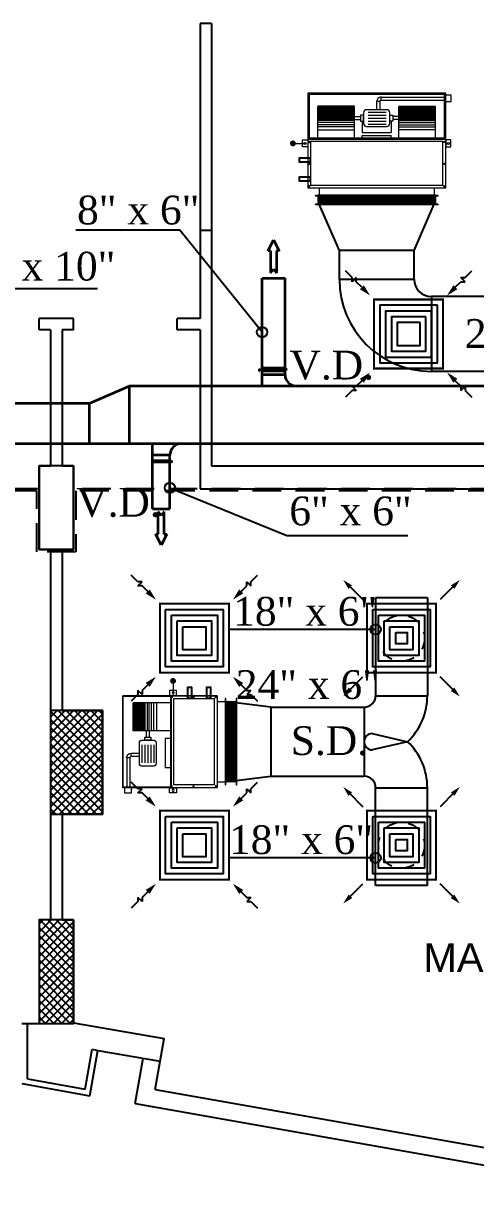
# Model space of a CAD drawing. Extents: x -432 to -365, y -145 to 173.
# Drawn here: x -391.1 to -387.17, y -58.41 to -48.2 of the extents above; entities that cross this region are included whole.
import ezdxf

# ---------------------------------------------------------------- set-up
doc = ezdxf.new("R2010")
doc.units = 0
doc.header["$MEASUREMENT"] = 0
for name, pattern in [('DASHDOT', [1, 0.5, -0.25, 0, -0.25]), ('HIDDEN', [0.375, 0.25, -0.125]), ('HIDDEN-Z', [3, 2, -1])]:
    doc.linetypes.add(name, pattern=pattern)
for name, color, linetype in [('01_AC-EQUIP', 206, 'Continuous'), ('03_AC-S.DUCT', 5, 'Continuous'), ('12-AC-FL.CONN.', 2, 'Continuous'), ('A.C.VOLUM DAMPER', 2, 'Continuous'), ('COL', 2, 'Continuous'), ('COLHATCH', 5, 'Continuous'), ('column', 6, 'Continuous'), ('FASEL', 253, 'Continuous'), ('M-CH-WP-R', 40, 'HIDDEN-Z'), ('M-CH-WP-S', 142, 'Continuous'), ('M-DIFUSER', 195, 'Continuous'), ('M-DUCT-RA', 30, 'Continuous'), ('M-DUCT-SA', 5, 'Continuous'), ('M-EQBMNT', 21, 'Continuous'), ('METAL-EDGE', 253, 'Continuous'), ('WALL', 4, 'Continuous'), ('WIN', 5, 'Continuous'), ('ZONE TEXT', 73, 'Continuous')]:
    doc.layers.add(name, color=color, linetype=linetype)
doc.layers.add('04-AC_F.A.DUCT', color=4, linetype='Continuous', lineweight=35)
doc.layers.add('AC-TEXT', color=15, linetype='Continuous', lineweight=30)
doc.styles.add('AC', font='romans.shx', dxfattribs={"height": 0.2})
doc.styles.add('ARABY', font='sosa.shx')
doc.dimstyles.new('IHAB', dxfattribs={"dimscale": 0, "dimtxt": 0.15, "dimasz": 0.09, "dimexe": 0.18, "dimexo": 0.0625, "dimgap": 0, "dimtad": 0, "dimtih": 1, "dimtoh": 1, "dimzin": 0, "dimdsep": 46, "dimtxsty": 'ARABY', "dimcen": 0.03, "dimse1": 1, "dimse2": 1, "dimclrd": 36, "dimclrt": 42, "dimadec": 0, "dimazin": 0, "dimtfac": 1, "dimtmove": 1, "dimatfit": 3, "dimldrblk": 'ORIGIN', "dimfxl": 1, "dimtolj": 1, "dimtzin": 0, "dimarcsym": 0})

# ---------------------------------------------------------------- blocks, each defined once
blk = doc.blocks.new('*U254')
at = {"layer": 'M-DIFUSER', "ltscale": 5, "const_width": 18}
blk.add_lwpolyline([(-300, 300), (300, 300), (300, -300), (-300, -300)], close=True, dxfattribs=at)
at = {"layer": 'M-DIFUSER', "color": 21}
for points in [[(250, 250), (-250, 250), (-250, -250), (250, -250)], [(200, 200), (-200, 200), (-200, -200), (200, -200)], [(150, 150), (-150, 150), (-150, -150), (150, -150)], [(100, 100), (-100, 100), (-100, -100), (100, -100)]]:
    blk.add_lwpolyline(points, close=True, dxfattribs=at)
at = {"layer": 'M-DUCT-RA', "color": 30}
for p, q in [((-491, 491), (-549, 549)), ((491, 491), (549, 549)), ((-491, 455), (-491, 491)), ((-455, 491), (-491, 455)), ((-455, 455), (-455, 491)), ((-406, 406), (-455, 455)), ((406, 406), (455, 455)), ((455, 491), (491, 491)), ((491, 455), (455, 491)), ((455, 455), (491, 455)), ((-406, -406), (-455, -455)), ((406, -406), (455, -455)), ((-491, -491), (-549, -549)), ((-491, -455), (-455, -491)), ((-455, -455), (-491, -455)), ((-455, -491), (-491, -491)), ((455, -491), (491, -455)), ((455, -455), (455, -491)), ((491, -455), (491, -491)), ((491, -491), (549, -549))]:
    blk.add_line(p, q, dxfattribs=at)
for points in [[(-389, 424), (-424, 389), (-335, 335)], [(424, 389), (389, 424), (335, 335)], [(-424, -389), (-389, -424), (-335, -335)], [(389, -424), (424, -389), (335, -335)]]:
    blk.add_solid(points, dxfattribs=at)
blk = doc.blocks.new('*U251')
at = {"layer": 'M-DIFUSER', "ltscale": 5, "const_width": 18}
blk.add_lwpolyline([(-300, 300), (300, 300), (300, -300), (-300, -300)], close=True, dxfattribs=at)
at = {"layer": 'M-DIFUSER', "color": 21}
for points in [[(250, 250), (-250, 250), (-250, -250), (250, -250)], [(200, 200), (-200, 200), (-200, -200), (200, -200)], [(150, 150), (-150, 150), (-150, -150), (150, -150)], [(100, 100), (-100, 100), (-100, -100), (100, -100)], [(50, 50), (-50, 50), (-50, -50), (50, -50)]]:
    blk.add_lwpolyline(points, close=True, dxfattribs=at)
at = {"layer": 'M-DUCT-SA', "color": 5, "extrusion": (-5.07059e-20, -1.19855e-17, -1)}
blk.add_line((-461, 461), (-335, 335), dxfattribs=at)
at = {"layer": 'M-DUCT-SA', "color": 5, "extrusion": (-1.19855e-17, 5.07059e-20, -1)}
blk.add_line((461, 461), (335, 335), dxfattribs=at)
at = {"layer": 'M-DUCT-SA', "color": 5, "extrusion": (1.19855e-17, -5.07059e-20, -1)}
blk.add_line((-461, -461), (-335, -335), dxfattribs=at)
at = {"layer": 'M-DUCT-SA', "color": 5, "extrusion": (5.07059e-20, 1.19855e-17, -1)}
blk.add_line((461, -461), (335, -335), dxfattribs=at)
at = {"layer": 'M-DUCT-SA', "color": 5, "extrusion": (-5.07059e-20, -1.19855e-17, -1)}
blk.add_solid([(460, 428), (429, 459), (507, 507)], dxfattribs=at)
at = {"layer": 'M-DUCT-SA', "color": 5, "extrusion": (5.07059e-20, -1.19855e-17, -1)}
blk.add_solid([(-460, 428), (-429, 459), (-507, 507)], dxfattribs=at)
at = {"layer": 'M-DUCT-SA', "color": 5, "extrusion": (1.19855e-17, -5.07059e-20, -1)}
blk.add_solid([(428, -460), (459, -429), (507, -507)], dxfattribs=at)
at = {"layer": 'M-DUCT-SA', "color": 5, "extrusion": (-1.19855e-17, -5.07059e-20, -1)}
blk.add_solid([(-428, -460), (-459, -429), (-507, -507)], dxfattribs=at)
blk = doc.blocks.new('A$C7E27466D')
at = {"layer": '01_AC-EQUIP', "color": 2, "lineweight": 20}
for p, q in [((-75.3, 98.1), (-73.7, 98.7)), ((-75.3, 98.1), (-73.7, 97.6)), ((-75.3, 97.1), (-73.7, 97.6)), ((-75.3, 97.1), (-73.7, 96.6)), ((-75.3, 96.1), (-73.7, 96.6)), ((-75.3, 96.1), (-73.7, 95.6)), ((-75.3, 95.1), (-73.7, 95.6)), ((-75.3, 95.1), (-73.7, 94.6)), ((-75.3, 94.1), (-73.7, 94.6)), ((-75.3, 94.1), (-73.7, 93.6)), ((-75.3, 93.1), (-73.7, 93.6)), ((-75.3, 93.1), (-73.7, 92.5)), ((-75.3, 92), (-73.7, 92.5)), ((-75.3, 92), (-73.7, 91.5)), ((-6.3, 97.6), (-73.7, 97.6)), ((-6.3, 96.6), (-73.7, 96.6)), ((-6.3, 95.6), (-73.7, 95.6)), ((-6.3, 94.6), (-73.7, 94.6)), ((-6.3, 93.6), (-73.7, 93.6)), ((-6.3, 92.5), (-73.7, 92.5)), ((-4.7, 98.1), (-6.3, 98.7)), ((-4.7, 98.1), (-6.3, 97.6)), ((-4.7, 97.1), (-6.3, 97.6)), ((-4.7, 97.1), (-6.3, 96.6)), ((-4.7, 96.1), (-6.3, 96.6)), ((-4.7, 96.1), (-6.3, 95.6)), ((-4.7, 95.1), (-6.3, 95.6)), ((-4.7, 95.1), (-6.3, 94.6)), ((-4.7, 94.1), (-6.3, 94.6)), ((-4.7, 94.1), (-6.3, 93.6)), ((-4.7, 93.1), (-6.3, 93.6)), ((-4.7, 93.1), (-6.3, 92.5)), ((-4.7, 92), (-6.3, 92.5)), ((-4.7, 92), (-6.3, 91.5)), ((-75.3, 91), (-73.7, 91.5)), ((-75.3, 91), (-73.7, 90.5)), ((-75.3, 90), (-73.7, 90.5)), ((-75.3, 90), (-73.7, 89.5)), ((-6.3, 91.5), (-73.7, 91.5)), ((-6.3, 90.5), (-73.7, 90.5)), ((-4.7, 91), (-6.3, 91.5)), ((-4.7, 91), (-6.3, 90.5)), ((-4.7, 90), (-6.3, 90.5)), ((-4.7, 90), (-6.3, 89.5))]:
    blk.add_line(p, q, dxfattribs=at)
at = {"layer": '01_AC-EQUIP', "color": 1, "lineweight": 20}
for p, q in [((-78.9, 80.3), (-78.9, 81.7)), ((-75, 82), (-75, 89)), ((-5, 82), (-5, 89)), ((-1.1, 80.3), (-1.1, 81.7)), ((0, 82), (0, 0)), ((-77.8, 81), (-79.9, 81)), ((-2.2, 81), (-0.1, 81)), ((-77.8, 61.5), (-79.9, 61.5)), ((-78.9, 60.8), (-78.9, 62.2)), ((-2.2, 61.5), (-0.1, 61.5)), ((-1.1, 60.8), (-1.1, 62.2)), ((-77.8, 42.5), (-79.9, 42.5)), ((-78.9, 41.8), (-78.9, 43.2)), ((-62.7, 42), (-62.7, 37)), ((-37.3, 42), (-37.3, 37)), ((-30.6, 42), (-30.6, 9)), ((-6.2, 42), (-6.2, 9)), ((-2.2, 42.5), (-0.1, 42.5)), ((-1.1, 41.8), (-1.1, 43.2)), ((-37.3, 37), (-62.7, 37)), ((-58.3, 27.4), (-42.7, 27.4)), ((-58.3, 24.8), (-42.7, 24.8)), ((-58.3, 22.1), (-42.7, 22.1)), ((-30.6, 23.1), (-36, 23.1)), ((-30.6, 20.4), (-36, 20.4)), ((-6.2, 29.5), (-30.6, 29.5)), ((-30.6, 27), (-6.2, 27)), ((-30.6, 25), (-6.2, 25)), ((-30.6, 23), (-6.2, 23)), ((-30.6, 21.4), (-6.2, 21.4)), ((-58.3, 19.4), (-42.7, 19.4)), ((-58.3, 16.8), (-42.7, 16.8)), ((-52.7, 7.4), (-52.7, 14.5)), ((-50, 7.4), (-50, 14.5)), ((-30.6, 19.4), (-6.2, 19.4)), ((-30.6, 18.4), (-6.2, 18.4)), ((-30.6, 17.5), (-6.2, 17.5)), ((-30.6, 16.8), (-6.2, 16.8)), ((-30.6, 15.8), (-6.2, 15.8)), ((-30.6, 14.8), (-6.2, 14.8)), ((-30.6, 13.8), (-6.2, 13.8)), ((-30.6, 12.9), (-6.2, 12.9)), ((-30.6, 12.2), (-6.2, 12.2)), ((-30.6, 11.5), (-6.2, 11.5)), ((-30.6, 11), (-6.2, 11)), ((-30.6, 10.6), (-6.2, 10.6)), ((-30.6, 10.3), (-6.2, 10.3)), ((-54, 6.1), (-79.6, 6.1)), ((-54, 3.5), (-79.6, 3.5)), ((-54, 6.1), (-54, 3.5)), ((-52.7, 7.4), (-50, 7.4)), ((-30.6, 9.9), (-6.2, 9.9)), ((-30.6, 9.6), (-6.2, 9.6)), ((-30.6, 9.4), (-6.2, 9.4)), ((-30.6, 9.2), (-6.2, 9.2)), ((-30.6, 9), (-6.2, 9)), ((-30.6, 9), (-6.2, 9))]:
    blk.add_line(p, q, dxfattribs=at)
at = {"layer": '01_AC-EQUIP', "color": 4, "lineweight": 20}
blk.add_line((12.8, 43.8), (2.3, 43.8), dxfattribs=at)
at = {"layer": '01_AC-EQUIP', "color": 1, "linetype": 'DASHDOT', "lineweight": 20}
blk.add_line((-30.6, 16.8), (-6.2, 16.8), dxfattribs=at)
at = {"layer": '01_AC-EQUIP', "color": 2, "lineweight": 20}
for points in [[(-77.5, 98.7), (-77.5, 99.2), (-2.5, 99.2), (-2.5, 98.7)], [(-77.5, 89), (-77.5, 89.5), (-2.5, 89.5), (-2.5, 89)]]:
    blk.add_lwpolyline(points, close=True, dxfattribs=at)
at = {"layer": '01_AC-EQUIP', "color": 1, "lineweight": 20}
for points in [[(-80, 42), (0, 42), (0, 82), (-80, 82)], [(-77.5, 44.5), (-2.5, 44.5), (-2.5, 79.5), (-77.5, 79.5)], [(-84.4, 40.7), (-80, 40.7), (-80, 46.7), (-84.4, 46.7)], [(-80, 42), (-80, 0), (0, 0), (0, 42)], [(-79.6, 41.6), (-79.6, 0.4), (-0.4, 0.4), (-0.4, 41.6)], [(4.4, 40.7), (0, 40.7), (0, 46.7), (4.4, 46.7)], [(-38.6, 19.3), (-36, 19.3), (-36, 24.3), (-38.6, 24.3)], [(-84.4, 7.6), (-80, 7.6), (-80, 1.6), (-84.4, 1.6)]]:
    blk.add_lwpolyline(points, close=True, dxfattribs=at)
at = {"layer": '01_AC-EQUIP', "color": 4, "lineweight": 20, "const_width": 2.52}
blk.add_lwpolyline([(12.6, 45, 1), (13.1, 42.5, 1)], format="xyb", close=True, dxfattribs=at)
at = {"layer": '01_AC-EQUIP', "color": 1, "lineweight": 20}
blk.add_lwpolyline([(-58.8, 14.5), (-41.2, 14.5, 0.414214), (-38.6, 17.1), (-38.6, 26.4, 0.414214), (-41.2, 29.1), (-58.8, 29.1, 0.414214), (-61.4, 26.4), (-61.4, 17.1, 0.414214)], format="xyb", close=True, dxfattribs=at)
for centre in [(-82.3, 43.8), (2.3, 43.8)]:
    blk.add_circle(centre, 0.932, dxfattribs=at)
for radius in [1.33, 3.99]:
    blk.add_arc((-54, 7.4), radius, 270.0006, 0.0006, dxfattribs=at)
for centre, major_axis, start_param, end_param in [((-78.9, 81), (-0.827, 0), -1.570796, 4.712389), ((-78.9, 81), (-0.47, 0), 3.141593, 9.424778), ((-78.9, 61.5), (-0.827, 0), -1.570796, 4.712389), ((-78.9, 61.5), (-0.47, 0), 3.141593, 9.424778), ((-78.9, 42.5), (-0.827, 0), -1.570796, 4.712389), ((-78.9, 42.5), (-0.47, 0), 3.141593, 9.424778)]:
    blk.add_ellipse(centre, major_axis=major_axis, ratio=0.646018, start_param=start_param, end_param=end_param, dxfattribs=at)
at = {"layer": '01_AC-EQUIP', "color": 1, "lineweight": 20, "extrusion": (0, 0, -1)}
for centre, major_axis, start_param, end_param in [((-1.1, 81), (0.827, 0), -1.570796, 4.712389), ((-1.1, 81), (0.47, 0), 3.141593, 9.424778), ((-1.1, 61.5), (0.827, 0), -1.570796, 4.712389), ((-1.1, 61.5), (0.47, 0), 3.141593, 9.424778), ((-1.1, 42.5), (0.827, 0), -1.570796, 4.712389), ((-1.1, 42.5), (0.47, 0), 3.141593, 9.424778)]:
    blk.add_ellipse(centre, major_axis=major_axis, ratio=0.646018, start_param=start_param, end_param=end_param, dxfattribs=at)
at = {"layer": 'M-CH-WP-R', "color": 6, "linetype": 'ByBlock', "ltscale": 1.5}
blk.add_lwpolyline([(-2.5, 76.2), (-2.5, 73.2), (7.5, 73.2), (7.5, 76.2)], close=True, dxfattribs=at)
at = {"layer": 'M-CH-WP-S', "color": 5, "linetype": 'ByBlock', "ltscale": 1.5}
blk.add_lwpolyline([(-2.5, 59.7), (-2.5, 56.7), (7.5, 56.7), (7.5, 59.7)], close=True, dxfattribs=at)
blk = doc.blocks.new('A$C4397250F')
at = {"layer": '04-AC_F.A.DUCT'}
for p, q in [((0, 0), (-0.0241, -0.0482)), ((-0.0241, -0.0482), (-0.0132, -0.0482)), ((-0.0132, -0.0482), (-0.0132, -0.1443)), ((0.0241, -0.0482), (0, 0)), ((0.0132, -0.0482), (0.0241, -0.0482)), ((0.0132, -0.0482), (0.0132, -0.1443)), ((0, -0.1288), (-0.0132, -0.1443)), ((0.0132, -0.1443), (0, -0.1288))]:
    blk.add_line(p, q, dxfattribs=at)
blk = doc.blocks.new('A$C180A56EA')
at = {"layer": 'A.C.VOLUM DAMPER'}
h = blk.add_hatch(dxfattribs=at)
h.set_pattern_fill('ANSI31', color=256, scale=0.001, style=0)
h.set_pattern_definition([(45, (129.5106855, -230.48025158), (-8.838834765e-05, 8.838834765e-05), [])])
h.paths.add_polyline_path([(0.0459, 0.0039), (0.0459, 0.0065), (0.0401, 0.0065), (0.0401, -0.0027), (0.0459, -0.0027), (0.0459, 0), (0.0603, 0), (0.0603, 0.0128), (0.057, 0.0128), (0.057, 0.0039)])
for p, q in [((-0.1242, 0.0032), (-0.1161, 0.0032)), ((-0.1161, 0.0004), (-0.119, 0.0032)), ((-0.1185, 0), (-0.1161, 0.0024)), ((-0.1161, 0.0015), (-0.1179, 0.0032)), ((-0.1174, 0), (-0.1161, 0.0013)), ((-0.1161, 0.0026), (-0.1168, 0.0032)), ((-0.1163, 0), (-0.1161, 0.0001)), ((-0.1161, 0.0001), (-0.1104, 0.0058)), ((-0.1161, 0.0013), (-0.1116, 0.0058)), ((-0.1161, 0.0024), (-0.1127, 0.0058)), ((-0.1161, -0.0026), (-0.1161, 0.0058)), ((-0.1161, 0.0035), (-0.1138, 0.0058)), ((-0.1161, 0.0058), (-0.1099, 0.0058)), ((-0.1161, 0.0057), (-0.116, 0.0058)), ((-0.1161, 0.0046), (-0.1149, 0.0058)), ((-0.1161, -0.001), (-0.1099, 0.0053)), ((-0.1099, -0.0014), (-0.1161, 0.0048)), ((-0.1161, -0.0021), (-0.1099, 0.0042)), ((-0.1099, -0.0026), (-0.1161, 0.0037)), ((-0.1109, -0.0026), (-0.1161, 0.0026)), ((-0.112, -0.0026), (-0.1161, 0.0015)), ((-0.1131, -0.0026), (-0.1161, 0.0004)), ((-0.1099, -0.0003), (-0.116, 0.0058)), ((-0.1156, -0.0026), (-0.1099, 0.0031)), ((-0.1099, 0.0008), (-0.1149, 0.0058)), ((-0.1145, -0.0026), (-0.1099, 0.002)), ((-0.1099, 0.0019), (-0.1138, 0.0058)), ((-0.1134, -0.0026), (-0.1099, 0.0009)), ((-0.1128, 0.0019), (0.0401, 0.0019)), ((-0.1099, 0.003), (-0.1127, 0.0058)), ((-0.1099, 0.0041), (-0.1116, 0.0058)), ((-0.1099, 0.0052), (-0.1105, 0.0058)), ((0.0401, 0.0121), (-0.1099, 0.0121)), ((-0.0882, 0.0113), (-0.0994, -0.0075)), ((-0.0768, 0.0113), (-0.0656, -0.0075)), ((-0.0402, 0.0113), (-0.0514, -0.0075)), ((-0.0284, 0.0113), (-0.0173, -0.0075)), ((0.0056, 0.0113), (-0.0056, -0.0075)), ((0.0174, 0.0113), (0.0286, -0.0075)), ((0.0459, 0.0065), (0.0401, 0.0065)), ((0.0401, 0.0065), (0.0401, -0.0027)), ((0.0459, 0.0039), (0.0459, 0.0065)), ((0.057, 0.0039), (0.0459, 0.0039)), ((0.0603, 0.0128), (0.057, 0.0128)), ((0.057, 0.0128), (0.057, 0.0039)), ((0.0603, 0.0128), (0.0603, 0)), ((-0.1242, 0), (-0.1161, 0)), ((-0.1142, -0.0026), (-0.1161, -0.0007)), ((-0.1153, -0.0026), (-0.1161, -0.0018)), ((-0.1099, -0.0026), (-0.1161, -0.0026)), ((-0.1123, -0.0026), (-0.1099, -0.0003)), ((-0.1111, -0.0026), (-0.1099, -0.0014)), ((-0.11, -0.0026), (-0.1099, -0.0025)), ((-0.1099, -0.0083), (0.0401, -0.0083)), ((0.0401, -0.0027), (0.0459, -0.0027)), ((0.0603, 0), (0.0459, 0)), ((0.0459, -0.0027), (0.0459, 0))]:
    blk.add_line(p, q, dxfattribs=at)
at = {"layer": 'A.C.VOLUM DAMPER', "extrusion": (0, 0, -1)}
for centre, major_axis, start_param, end_param in [((-0.0938, 0.0019), (0.00135, 0.00135), 3.926991, 7.068583), ((-0.0938, 0.0019), (-0.00135, 0.00135), 2.356195, 5.497787), ((-0.0712, 0.0019), (0.00135, 0.00135), 3.926991, 7.068583), ((-0.0712, 0.0019), (-0.00135, 0.00135), 2.356195, 5.497787), ((-0.0458, 0.0019), (0.00135, 0.00135), 3.926991, 7.068583), ((-0.0458, 0.0019), (-0.00135, 0.00135), 2.356195, 5.497787), ((-0.0228, 0.0019), (0.00135, 0.00135), 3.926991, 7.068583), ((-0.0228, 0.0019), (-0.00135, 0.00135), 2.356194, 5.497787), ((0, 0.0019), (0.00135, 0.00135), 3.926991, 7.068583), ((0, 0.0019), (0.00135, 0.00135), 0.785398, 3.926991), ((0.023, 0.0019), (0.00135, 0.00135), 3.926991, 7.068583), ((0.023, 0.0019), (-0.00135, 0.00135), 2.356195, 5.497787)]:
    blk.add_ellipse(centre, major_axis=major_axis, ratio=1, start_param=start_param, end_param=end_param, dxfattribs=at)
blk = doc.blocks.new('A$C069E27EC')
at = {"layer": '01_AC-EQUIP', "color": 2, "linetype": 'Continuous'}
for p, q in [((0, 0), (0, -130)), ((1, 0.3), (0.5, -1.3)), ((1, 0.3), (1.5, -1.3)), ((2, 0.3), (1.5, -1.3)), ((2, 0.3), (2.5, -1.3)), ((3, 0.3), (2.5, -1.3)), ((3, 0.3), (3.6, -1.3)), ((4.1, 0.3), (3.6, -1.3)), ((4.1, 0.3), (4.6, -1.3)), ((5.1, 0.3), (4.6, -1.3)), ((5.1, 0.3), (5.6, -1.3)), ((6.1, 0.3), (5.6, -1.3)), ((6.1, 0.3), (6.6, -1.3)), ((7.1, 0.3), (6.6, -1.3)), ((7.1, 0.3), (7.6, -1.3)), ((8.1, 0.3), (7.6, -1.3)), ((8.1, 0.3), (8.6, -1.3)), ((9.2, 0.3), (8.6, -1.3)), ((9.2, 0.3), (9.7, -1.3)), ((1.5, -128.7), (1.5, -1.3)), ((2.5, -128.7), (2.5, -1.3)), ((3.6, -128.7), (3.6, -1.3)), ((4.6, -128.7), (4.6, -1.3)), ((5.6, -128.7), (5.6, -1.3)), ((6.6, -128.7), (6.6, -1.3)), ((7.6, -128.7), (7.6, -1.3)), ((8.6, -128.7), (8.6, -1.3)), ((1, -130.3), (0.5, -128.7)), ((1, -130.3), (1.5, -128.7)), ((2, -130.3), (1.5, -128.7)), ((2, -130.3), (2.5, -128.7)), ((3, -130.3), (2.5, -128.7)), ((3, -130.3), (3.6, -128.7)), ((4.1, -130.3), (3.6, -128.7)), ((4.1, -130.3), (4.6, -128.7)), ((5.1, -130.3), (4.6, -128.7)), ((5.1, -130.3), (5.6, -128.7)), ((6.1, -130.3), (5.6, -128.7)), ((6.1, -130.3), (6.6, -128.7)), ((7.1, -130.3), (6.6, -128.7)), ((7.1, -130.3), (7.6, -128.7)), ((8.1, -130.3), (7.6, -128.7)), ((8.1, -130.3), (8.6, -128.7)), ((9.2, -130.3), (8.6, -128.7)), ((9.2, -130.3), (9.7, -128.7))]:
    blk.add_line(p, q, dxfattribs=at)
for points in [[(0, 2.5), (0.5, 2.5), (0.5, -132.5), (0, -132.5)], [(9.7, 2.5), (10.2, 2.5), (10.2, -132.5), (9.7, -132.5)]]:
    blk.add_lwpolyline(points, close=True, dxfattribs=at)
blk = doc.blocks.new('A$C7CD32F90')
at = {"layer": '01_AC-EQUIP', "color": 1, "lineweight": 20}
for p, q in [((0.599, -0.074), (0.599, -0.145)), ((0.626, -0.074), (0.599, -0.074)), ((0.626, -0.074), (0.626, -0.145)), ((0.639, -0.035), (1.2, -0.035)), ((0.639, -0.061), (0.639, -0.035)), ((0.639, -0.061), (1.2, -0.061)), ((0.089, -0.4), (0.089, -0.116)), ((0.408, -0.116), (0.089, -0.116)), ((0.408, -0.117), (0.089, -0.117)), ((0.408, -0.119), (0.089, -0.119)), ((0.408, -0.122), (0.089, -0.122)), ((0.408, -0.125), (0.089, -0.125)), ((0.408, -0.128), (0.089, -0.128)), ((0.408, -0.132), (0.089, -0.132)), ((0.408, -0.136), (0.089, -0.136)), ((0.408, -0.141), (0.089, -0.141)), ((0.408, -0.148), (0.089, -0.148)), ((0.408, -0.155), (0.089, -0.155)), ((0.408, -0.164), (0.089, -0.164)), ((0.408, -0.173), (0.089, -0.173)), ((0.408, -0.183), (0.089, -0.183)), ((0.408, -0.193), (0.089, -0.193)), ((0.408, -0.201), (0.089, -0.201)), ((0.408, -0.4), (0.408, -0.116)), ((0.683, -0.168), (0.526, -0.168)), ((0.683, -0.194), (0.526, -0.194)), ((0.791, -0.4), (0.791, -0.116)), ((0.791, -0.116), (1.11, -0.116)), ((0.791, -0.117), (1.11, -0.117)), ((0.791, -0.119), (1.11, -0.119)), ((0.791, -0.122), (1.11, -0.122)), ((0.791, -0.125), (1.11, -0.125)), ((0.791, -0.128), (1.11, -0.128)), ((0.791, -0.132), (1.11, -0.132)), ((0.791, -0.136), (1.11, -0.136)), ((0.791, -0.141), (1.11, -0.141)), ((0.791, -0.148), (1.11, -0.148)), ((0.791, -0.155), (1.11, -0.155)), ((0.791, -0.164), (1.11, -0.164)), ((0.791, -0.173), (1.11, -0.173)), ((0.791, -0.183), (1.11, -0.183)), ((0.791, -0.193), (1.11, -0.193)), ((0.791, -0.201), (1.11, -0.201)), ((1.11, -0.4), (1.11, -0.116)), ((0.408, -0.209), (0.089, -0.209)), ((0.408, -0.219), (0.089, -0.219)), ((0.408, -0.229), (0.089, -0.229)), ((0.408, -0.239), (0.089, -0.239)), ((0.408, -0.255), (0.089, -0.255)), ((0.408, -0.275), (0.089, -0.275)), ((0.408, -0.295), (0.089, -0.295)), ((0.408, -0.204), (0.46, -0.204)), ((0.408, -0.231), (0.46, -0.231)), ((0.472, -0.243), (0.472, -0.343)), ((0.683, -0.221), (0.526, -0.221)), ((0.683, -0.248), (0.526, -0.248)), ((0.683, -0.274), (0.526, -0.274)), ((0.726, -0.243), (0.726, -0.343)), ((0.791, -0.204), (0.739, -0.204)), ((0.791, -0.231), (0.739, -0.231)), ((0.791, -0.209), (1.11, -0.209)), ((0.791, -0.219), (1.11, -0.219)), ((0.791, -0.229), (1.11, -0.229)), ((0.791, -0.239), (1.11, -0.239)), ((0.791, -0.255), (1.11, -0.255)), ((0.791, -0.275), (1.11, -0.275)), ((0.791, -0.295), (1.11, -0.295)), ((0.089, -0.321), (0.408, -0.321)), ((0.472, -0.343), (0.726, -0.343)), ((0.472, -0.37), (0.726, -0.37)), ((0.472, -0.4), (0.472, -0.37)), ((0.726, -0.4), (0.726, -0.37)), ((1.11, -0.321), (0.791, -0.321)), ((0.022, -0.425), (0.001, -0.425)), ((0.011, -0.418), (0.011, -0.432)), ((1.178, -0.425), (1.199, -0.425)), ((1.189, -0.418), (1.189, -0.432)), ((0.011, -0.608), (0.011, -0.622)), ((1.189, -0.608), (1.189, -0.622)), ((0.022, -0.615), (0.001, -0.615)), ((1.178, -0.615), (1.199, -0.615)), ((0.022, -0.81), (0.001, -0.81)), ((0.011, -0.803), (0.011, -0.817)), ((1.178, -0.81), (1.199, -0.81)), ((1.189, -0.803), (1.189, -0.817)), ((0.1, -0.824), (0.1, -0.89)), ((1.1, -0.824), (1.1, -0.89))]:
    blk.add_line(p, q, dxfattribs=at)
at = {"layer": '01_AC-EQUIP', "color": 1, "linetype": 'DASHDOT', "lineweight": 20}
for p, q in [((0.408, -0.193), (0.089, -0.193)), ((0.791, -0.193), (1.11, -0.193))]:
    blk.add_line(p, q, dxfattribs=at)
at = {"layer": '01_AC-EQUIP', "color": 4, "lineweight": 20}
blk.add_line((-0.128, -0.438), (-0.023, -0.438), dxfattribs=at)
at = {"layer": '01_AC-EQUIP', "color": 1, "lineweight": 20}
for points in [[(0, -0.4), (1.2, -0.4), (1.2, 0), (0, 0)], [(0.012, -0.388), (1.188, -0.388), (1.188, -0.012), (0.012, -0.012)], [(1.244, -0.076), (1.2, -0.076), (1.2, -0.016), (1.244, -0.016)], [(0.485, -0.193), (0.46, -0.193), (0.46, -0.243), (0.485, -0.243)], [(0.714, -0.193), (0.739, -0.193), (0.739, -0.243), (0.714, -0.243)], [(-0.044, -0.407), (0, -0.407), (0, -0.467), (-0.044, -0.467)], [(1.2, -0.4), (0, -0.4), (0, -0.824), (1.2, -0.824)], [(1.244, -0.407), (1.2, -0.407), (1.2, -0.467), (1.244, -0.467)], [(1.175, -0.42), (0.024, -0.42), (0.024, -0.8), (1.175, -0.8)]]:
    blk.add_lwpolyline(points, close=True, dxfattribs=at)
blk.add_lwpolyline([(0.687, -0.145), (0.511, -0.145, 0.414214), (0.485, -0.171), (0.485, -0.264, 0.414214), (0.511, -0.291), (0.687, -0.291, 0.414214), (0.714, -0.264), (0.714, -0.171, 0.414214)], format="xyb", close=True, dxfattribs=at)
at = {"layer": '01_AC-EQUIP', "color": 4, "lineweight": 20, "const_width": 0.0252}
blk.add_lwpolyline([(-0.126, -0.45, 1), (-0.131, -0.425, 1)], format="xyb", close=True, dxfattribs=at)
at = {"layer": '01_AC-EQUIP', "color": 1, "lineweight": 20}
for centre in [(-0.023, -0.438), (1.223, -0.438)]:
    blk.add_circle(centre, 0.00932, dxfattribs=at)
for radius in [0.0399, 0.0133]:
    blk.add_arc((0.639, -0.074), radius, 90.0006, 180.0006, dxfattribs=at)
at = {"layer": '01_AC-EQUIP', "color": 1, "lineweight": 20, "extrusion": (0, 0, -1)}
for centre, major_axis, start_param, end_param in [((0.011, -0.425), (-0.00827, 0), -1.570796, 4.712389), ((0.011, -0.425), (-0.0047, 0), 3.141593, 9.424778), ((0.011, -0.615), (-0.00827, 0), -1.570796, 4.712389), ((0.011, -0.615), (-0.0047, 0), 3.141593, 9.424778), ((0.011, -0.81), (-0.00827, 0), -1.570796, 4.712389), ((0.011, -0.81), (-0.0047, 0), 3.141593, 9.424778)]:
    blk.add_ellipse(centre, major_axis=major_axis, ratio=0.646018, start_param=start_param, end_param=end_param, dxfattribs=at)
at = {"layer": '01_AC-EQUIP', "color": 1, "lineweight": 20}
for centre, major_axis, start_param, end_param in [((1.189, -0.425), (0.00827, 0), -1.570796, 4.712389), ((1.189, -0.425), (0.0047, 0), 3.141593, 9.424778), ((1.189, -0.615), (0.00827, 0), -1.570796, 4.712389), ((1.189, -0.615), (0.0047, 0), 3.141593, 9.424778), ((1.189, -0.81), (0.00827, 0), -1.570796, 4.712389), ((1.189, -0.81), (0.0047, 0), 3.141593, 9.424778)]:
    blk.add_ellipse(centre, major_axis=major_axis, ratio=0.646018, start_param=start_param, end_param=end_param, dxfattribs=at)
at = {"layer": 'M-CH-WP-R', "color": 6, "linetype": 'ByBlock', "ltscale": 1.5}
blk.add_lwpolyline([(0.025, -0.762), (0.025, -0.732), (-0.075, -0.732), (-0.075, -0.762)], close=True, dxfattribs=at)
at = {"layer": 'M-CH-WP-S', "color": 5, "linetype": 'ByBlock', "ltscale": 1.5}
blk.add_lwpolyline([(0.025, -0.597), (0.025, -0.567), (-0.075, -0.567), (-0.075, -0.597)], close=True, dxfattribs=at)
at = {"layer": 'M-EQBMNT', "color": 21, "linetype": 'ByBlock', "ltscale": 1.5}
for p, q in [((0.408, -0.116), (0.089, -0.116)), ((0.791, -0.116), (1.11, -0.116))]:
    blk.add_line(p, q, dxfattribs=at)
at = {"layer": '01_AC-EQUIP', "color": 1, "lineweight": 20, "xscale": 0.00784765227677817, "yscale": 0.00784765227677817, "zscale": 0.00784765227677817, "rotation": 270}
blk.add_blockref('A$C069E27EC', (1.11, -0.89), dxfattribs=at)

msp = doc.modelspace()

# ---------------------------------------------------------------- hatches: boundary and pattern name
at = {"layer": 'COLHATCH', "linetype": 'Continuous'}
h = msp.add_hatch(dxfattribs=at)
h.set_pattern_fill('_USER', color=252, scale=0.05, angle=45, style=0, double=1, pattern_type=0)
h.set_pattern_definition([(45, (-202.924395, -212.77691), (-0.035355339, 0.035355339), []), (135, (-202.924395, -212.77691), (-0.035355339, -0.035355339), [])])
h.paths.add_polyline_path([(-382.484, -35.197), (-382.784, -35.197), (-382.784, -36.097), (-382.484, -36.097)])
h.paths.add_polyline_path([(-380.484, -35.197), (-381.284, -35.197), (-381.284, -35.497), (-380.484, -35.497)])
h.paths.add_polyline_path([(-378.534, -37.197), (-378.834, -37.197), (-378.834, -37.797), (-378.534, -37.797)])
h.paths.add_polyline_path([(-378.134, -40.777), (-378.934, -40.777), (-378.934, -41.077), (-378.134, -41.077)])
h.paths.add_polyline_path([(-380.684, -40.777), (-381.484, -40.777), (-381.484, -41.077), (-380.684, -41.077)])
h.paths.add_polyline_path([(-380.584, -45.827), (-381.484, -45.827), (-381.484, -46.127), (-380.584, -46.127)])
h.paths.add_polyline_path([(-378.134, -45.777), (-378.934, -45.777), (-378.934, -46.077), (-378.134, -46.077)])
h.paths.add_polyline_path([(-380.392, -52.047), (-381.492, -52.047), (-381.492, -52.347), (-380.639, -52.347, -0.011587), (-380.655, -53.033), (-380.405, -53.043, 0.01656)])
h.paths.add_polyline_path([(-380.586, -54.777), (-380.84, -54.777, -0.040808), (-381.428, -57.116), (-381.192, -57.197, 0.04151)])
h.paths.add_polyline_path([(-382.484, -54.177), (-382.784, -54.177), (-382.784, -55.077), (-382.484, -55.077)])
h.paths.add_polyline_path([(-386.614, -54.177), (-387.014, -54.177), (-387.014, -55.077), (-386.614, -55.077)])
h.paths.add_polyline_path([(-390.414, -54.177), (-390.864, -54.177), (-390.864, -55.077), (-390.414, -55.077)])
h.paths.add_polyline_path([(-390.664, -55.997), (-390.964, -55.997), (-390.964, -56.897), (-390.664, -56.897)])
h.paths.add_polyline_path([(-398.664, -54.177), (-398.964, -54.177), (-398.964, -55.077), (-398.664, -55.077)])
h.paths.add_polyline_path([(-398.664, -55.997), (-398.964, -55.997), (-398.964, -56.897), (-398.664, -56.897)])
h.paths.add_polyline_path([(-406.664, -54.177), (-406.964, -54.177), (-406.964, -55.077), (-406.664, -55.077)])
h.paths.add_polyline_path([(-406.664, -55.997), (-406.964, -55.997), (-406.964, -56.897), (-406.664, -56.897)])
h.paths.add_polyline_path([(-414.764, -54.177), (-415.214, -54.177), (-415.214, -55.077), (-414.764, -55.077)])
h.paths.add_polyline_path([(-414.664, -55.997), (-414.964, -55.997), (-414.964, -56.897), (-414.664, -56.897)])
h.paths.add_polyline_path([(-418.614, -54.177), (-419.014, -54.177), (-419.014, -55.077), (-418.614, -55.077)])
h.paths.add_polyline_path([(-422.844, -54.177), (-423.144, -54.177), (-423.144, -55.077), (-422.844, -55.077)])
h.paths.add_polyline_path([(-424.137, -52.047), (-425.237, -52.047, 0.01656), (-425.224, -53.043), (-424.974, -53.033, -0.011587), (-424.99, -52.347), (-424.137, -52.347)])
h.paths.add_polyline_path([(-424.789, -54.777), (-425.042, -54.777, 0.04151), (-424.437, -57.197), (-424.2, -57.116, -0.040808)])
h.paths.add_polyline_path([(-424.144, -45.827), (-425.044, -45.827), (-425.044, -46.127), (-424.144, -46.127)])
h.paths.add_polyline_path([(-426.694, -45.777), (-427.494, -45.777), (-427.494, -46.077), (-426.694, -46.077)])
h.paths.add_polyline_path([(-426.694, -40.777), (-427.494, -40.777), (-427.494, -41.077), (-426.694, -41.077)])
h.paths.add_polyline_path([(-424.144, -40.777), (-424.944, -40.777), (-424.944, -41.077), (-424.144, -41.077)])
h.paths.add_polyline_path([(-426.794, -37.197), (-427.094, -37.197), (-427.094, -37.797), (-426.794, -37.797)])
h.paths.add_polyline_path([(-424.344, -35.197), (-425.144, -35.197), (-425.144, -35.497), (-424.344, -35.497)])
h.paths.add_polyline_path([(-422.844, -35.197), (-423.144, -35.197), (-423.144, -36.097), (-422.844, -36.097)])
h.paths.add_polyline_path([(-418.564, -35.197), (-418.964, -35.197), (-418.964, -36.097), (-418.564, -36.097)])
h.paths.add_polyline_path([(-414.764, -35.197), (-415.214, -35.197), (-415.214, -36.097), (-414.764, -36.097)])
h.paths.add_polyline_path([(-405.414, -32.997), (-405.714, -32.997), (-405.714, -33.597), (-405.414, -33.597)])
h.paths.add_polyline_path([(-405.414, -35.497), (-400.314, -35.497), (-400.314, -36.947), (-400.014, -36.947), (-400.014, -35.197), (-405.714, -35.197), (-405.714, -36.947), (-405.414, -36.947)])
h.paths.add_polyline_path([(-398.664, -32.997), (-398.964, -32.997), (-398.964, -33.597), (-398.664, -33.597)])
h.paths.add_polyline_path([(-398.664, -36.347), (-398.964, -36.347), (-398.964, -36.947), (-398.664, -36.947)])
h.paths.add_polyline_path([(-390.414, -35.197), (-390.864, -35.197), (-390.864, -36.097), (-390.414, -36.097)])

# ---------------------------------------------------------------- linework, layer by layer
at = {"layer": '03_AC-S.DUCT', "linetype": 'Continuous'}
for p, q in [((-388.354, -50.177), (-388.529, -49.773)), ((-387.704, -50.177), (-387.529, -49.773)), ((-388.354, -50.427), (-388.354, -50.177)), ((-387.704, -50.177), (-388.354, -50.177)), ((-387.704, -50.427), (-387.704, -50.177)), ((-387.704, -50.427), (-388.354, -50.427)), ((-380.102, -50.577), (-387.554, -50.577)), ((-387.554, -50.577), (-387.554, -51.227)), ((-380.102, -51.227), (-387.554, -51.227)), ((-388.039, -53.197), (-388.039, -54.047)), ((-387.589, -53.197), (-388.039, -53.197)), ((-387.589, -53.197), (-387.589, -54.047)), ((-388.039, -54.047), (-387.589, -54.047)), ((-388.95, -54.147), (-389.25, -54.11)), ((-388.95, -54.147), (-388.139, -54.147)), ((-388.95, -54.147), (-388.95, -54.747)), ((-388.139, -54.147), (-388.139, -54.747)), ((-389.25, -54.784), (-388.95, -54.747)), ((-388.95, -54.747), (-388.139, -54.747)), ((-388.039, -55.697), (-388.039, -54.847)), ((-388.039, -54.847), (-387.589, -54.847)), ((-387.589, -55.697), (-387.589, -54.847)), ((-387.589, -55.697), (-388.039, -55.697))]:
    msp.add_line(p, q, dxfattribs=at)
for centre, radius, start, end in [((-387.554, -50.427), 0.8, 180, 270), ((-387.554, -50.427), 0.15, 180, 270), ((-388.139, -54.047), 0.1, 270, 360), ((-388.139, -54.047), 0.55, 313.3418, 360), ((-388.139, -54.847), 0.55, 0, 46.6582), ((-388.139, -54.847), 0.1, 0, 90)]:
    msp.add_arc(centre, radius, start, end, dxfattribs=at)
at = {"layer": '04-AC_F.A.DUCT', "linetype": 'Continuous'}
for p, q in [((-389.026, -51.356), (-389.026, -50.416)), ((-389.026, -50.416), (-388.826, -50.416)), ((-388.826, -51.256), (-388.826, -50.416)), ((-388.826, -51.256), (-389.026, -51.256)), ((-390.177, -51.356), (-390.527, -51.506)), ((-382.609, -51.356), (-390.177, -51.356)), ((-390.177, -51.856), (-390.177, -51.356)), ((-390.527, -51.506), (-392.795, -51.506)), ((-390.527, -51.856), (-390.527, -51.506)), ((-382.609, -51.856), (-400.521, -51.856)), ((-389.977, -52.422), (-389.977, -51.856)), ((-389.827, -51.956), (-389.977, -51.956)), ((-389.827, -52.422), (-389.827, -51.956)), ((-389.977, -52.422), (-389.827, -52.422))]:
    msp.add_line(p, q, dxfattribs=at)
for centre, start, end in [((-388.726, -51.256), 180, 270), ((-389.727, -51.956), 90, 180)]:
    msp.add_arc(centre, 0.1, start, end, dxfattribs=at)
at = {"layer": '12-AC-FL.CONN.', "linetype": 'HIDDEN', "ltscale": 0.25}
for centre in [(-387.814, -53.547), (-387.814, -55.347)]:
    msp.add_circle(centre, 0.2, dxfattribs=at)
at = {"layer": 'A.C.VOLUM DAMPER'}
for p, q in [((-388.068, -54.376), (-387.762, -54.447)), ((-387.762, -54.447), (-388.068, -54.518))]:
    msp.add_line(p, q, dxfattribs=at)
msp.add_arc((-388.068, -54.447), 0.071, 90, 270, dxfattribs=at)
at = {"layer": 'COL', "linetype": 'Continuous'}
msp.add_lwpolyline([(-390.664, -52.047), (-390.964, -52.047), (-390.964, -52.777), (-390.664, -52.777)], close=True, dxfattribs=at)
at = {"layer": 'column', "color": 252}
msp.add_line((-390.664, -56.897), (-390.664, -55.997), dxfattribs=at)
for points in [[(-390.864, -55.077), (-390.414, -55.077), (-390.414, -54.177), (-390.864, -54.177)], [(-390.664, -55.997), (-390.964, -55.997), (-390.964, -56.897), (-390.664, -56.897)]]:
    msp.add_lwpolyline(points, close=True, dxfattribs=at)
at = {"layer": 'FASEL', "linetype": 'HIDDEN'}
for points in [[(-382.704, -37.497), (-382.704, -52.777), (-383.004, -52.777), (-383.004, -52.247), (-386.664, -52.247), (-386.664, -52.777), (-386.964, -52.777), (-386.964, -52.247), (-390.664, -52.247), (-390.664, -52.777), (-390.964, -52.777), (-390.964, -52.247), (-394.664, -52.247)], [(-382.684, -37.497), (-382.684, -52.797), (-383.024, -52.797), (-383.024, -52.267), (-386.644, -52.267), (-386.644, -52.797), (-386.984, -52.797), (-386.984, -52.267), (-390.644, -52.267), (-390.644, -52.797), (-390.984, -52.797), (-390.984, -52.267), (-394.644, -52.267)]]:
    msp.add_lwpolyline(points, dxfattribs=at)
at = {"layer": 'METAL-EDGE', "color": 252, "linetype": 'Continuous'}
for p, q in [((-391.064, -57.379), (-391.064, -56.897)), ((-390.564, -57.467), (-390.503, -57.122)), ((-390.503, -57.122), (-390.454, -57.131)), ((-391.064, -57.379), (-390.564, -57.467))]:
    msp.add_line(p, q, dxfattribs=at)
at = {"layer": 'WALL', "color": 252, "linetype": 'Continuous'}
for p, q in [((-389.464, -48.202), (-389.564, -48.202)), ((-389.464, -50.002), (-389.564, -50.002)), ((-389.564, -50.002), (-389.564, -50.767)), ((-389.464, -50.002), (-389.464, -52.047)), ((-390.664, -50.767), (-390.964, -50.767)), ((-390.964, -50.867), (-390.964, -50.767)), ((-390.664, -50.867), (-390.664, -50.767)), ((-389.564, -50.767), (-389.764, -50.767)), ((-389.764, -50.867), (-389.764, -50.767)), ((-390.864, -50.867), (-390.964, -50.867)), ((-390.864, -50.867), (-390.864, -52.047)), ((-390.764, -50.867), (-390.764, -52.047)), ((-390.664, -50.867), (-390.764, -50.867)), ((-389.564, -50.867), (-389.764, -50.867)), ((-389.564, -50.867), (-389.564, -52.247)), ((-390.964, -52.777), (-390.964, -52.047)), ((-390.964, -52.047), (-390.864, -52.047)), ((-390.764, -52.047), (-390.664, -52.047)), ((-390.664, -52.047), (-390.664, -52.777)), ((-389.464, -52.047), (-382.704, -52.047)), ((-389.564, -52.247), (-386.964, -52.247)), ((-390.664, -52.777), (-390.964, -52.777)), ((-390.764, -52.797), (-390.864, -52.797)), ((-390.864, -52.797), (-390.864, -55.997)), ((-390.764, -52.797), (-390.764, -54.177)), ((-390.764, -54.177), (-390.414, -54.177)), ((-390.414, -54.177), (-390.414, -55.077)), ((-390.414, -55.077), (-390.764, -55.077)), ((-390.764, -55.077), (-390.764, -55.997)), ((-390.864, -55.997), (-390.964, -55.997)), ((-390.964, -55.997), (-390.964, -56.897)), ((-390.764, -55.997), (-390.664, -55.997)), ((-390.664, -55.997), (-390.664, -56.891)), ((-391.114, -56.897), (-390.964, -56.897)), ((-390.664, -56.891), (-389.878, -57.029)), ((-389.912, -57.226), (-389.878, -57.029)), ((-390.524, -57.525), (-390.454, -57.131)), ((-390.454, -57.131), (-389.912, -57.226)), ((-391.114, -57.42), (-390.524, -57.525))]:
    msp.add_line(p, q, dxfattribs=at)
at = {"layer": 'WIN', "color": 252}
for p, q in [((-389.564, -48.202), (-389.564, -50.002)), ((-389.464, -48.202), (-389.464, -50.002)), ((-390.13, -57.594), (-390.06, -57.2)), ((-389.956, -57.472), (-389.912, -57.226)), ((-389.956, -57.472), (-385.621, -58.237)), ((-390.13, -57.594), (-385.499, -58.411))]:
    msp.add_line(p, q, dxfattribs=at)

# ---------------------------------------------------------------- block references
at = {"layer": '01_AC-EQUIP'}
msp.add_blockref('A$C7CD32F90', (-388.629, -48.807), dxfattribs=at)
at = {"layer": '01_AC-EQUIP', "xscale": -0.009999999999990905, "yscale": 0.009999999999990905, "zscale": 0.01, "rotation": 270}
msp.add_blockref('A$C7E27466D', (-390.237, -54.047), dxfattribs=at)
at = {"layer": '04-AC_F.A.DUCT', "xscale": -2, "yscale": 2, "zscale": 2}
msp.add_blockref('A$C4397250F', (-388.926, -50.082), dxfattribs=at)
at = {"layer": '04-AC_F.A.DUCT', "xscale": -2, "yscale": 2, "zscale": 2, "rotation": 180}
msp.add_blockref('A$C4397250F', (-389.902, -52.738), dxfattribs=at)
at = {"layer": 'A.C.VOLUM DAMPER', "rotation": 180}
for p, xscale, yscale, zscale in [((-388.972, -51.208), 1.333333328279991, 1.333333328279991, 1.333333328333255), ((-389.867, -52.007), -1.000001061474904, 1.000001061474904, 1.000001061514839)]:
    msp.add_blockref('A$C180A56EA', p, dxfattribs=dict(at, xscale=xscale, yscale=yscale, zscale=zscale))
at = {"layer": 'M-DIFUSER', "color": 21, "yscale": 0.001000000000004775, "zscale": 0.001}
for name, p, xscale in [('*U254', (-387.752, -50.902), 0.0009999999999763531), ('*U254', (-389.614, -53.547), -0.0009999999999763531), ('*U251', (-387.814, -53.547), -0.0009999999999763531), ('*U254', (-389.614, -55.347), -0.0009999999999763531), ('*U251', (-387.814, -55.347), -0.0009999999999763531)]:
    msp.add_blockref(name, p, dxfattribs=dict(at, xscale=xscale))

# ---------------------------------------------------------------- texts
at = {"layer": 'AC-TEXT', "color": 34, "linetype": 'Continuous', "char_height": 0.25, "width": 3.95146, "style": 'AC'}
for s, insert, attachment_point in [('\\A1;{\\fTimes New Roman|b0|i0|c0|p18;\\C85;8" x 6"}', (-390.634, -49.953), 7), ('\\A1;{\\fTimes New Roman|b0|i0|c0|p18;\\C85;14" x 10"}', (-391.742, -50.441), 7), ('\\A1;{\\fTimes New Roman|b0|i0|c0|p18;\\C256;26" x 10"}', (-385.822, -51.026), 9), ('\\A1;{\\fTimes New Roman|b0|i0|c0|p18;\\C85;V.D.}', (-388.787, -51.303), 7), ('\\A1;{\\fTimes New Roman|b0|i0|c0|p18;\\C85;V.D.}', (-390.641, -52.496), 7), ('\\A1;{\\fTimes New Roman|b0|i0|c0|p18;\\C85;6" x 6"}', (-388.789, -52.569), 7), ('\\A1;{\\fTimes New Roman|b0|i0|c0|p18;\\C256;18" x 6"}', (-389.277, -53.442), 7), ('\\A1;{\\fTimes New Roman|b0|i0|c0|p18;\\C256;24" x 6"}', (-389.254, -54.079), 7), ('\\A1;{\\fTimes New Roman|b0|i0|c0|p18;\\C256;S.D.}', (-388.776, -54.568), 7), ('\\A1;{\\fTimes New Roman|b0|i0|c0|p18;\\C256;18" x 6"}', (-389.313, -55.428), 7)]:
    msp.add_mtext(s, dxfattribs=dict(at, insert=insert, attachment_point=attachment_point))
at = {"layer": 'ZONE TEXT', "linetype": 'Continuous', "insert": (-387.624, -56.2), "char_height": 0.25, "width": 3.29288, "attachment_point": 1, "style": 'AC'}
msp.add_mtext('{\\fArial|b0|i0|c0|p34;MANAGER}', dxfattribs=at)

# ---------------------------------------------------------------- leaders
at = {"layer": 'AC-TEXT', "color": 34, "linetype": 'Continuous'}
for points in [[(-389.026, -50.886), (-389.742, -50), (-390.646, -50)], [(-391.761, -51.506), (-391.761, -50.507), (-390.456, -50.507)], [(-389.827, -52.24), (-388.811, -52.653), (-387.76, -52.653)], [(-388.039, -53.471), (-389.314, -53.471)], [(-388.039, -55.457), (-389.314, -55.457)]]:
    msp.add_leader(points, dimstyle='IHAB', override={"dimscale": 1}, dxfattribs=at)

doc.saveas('drawing.dxf')
